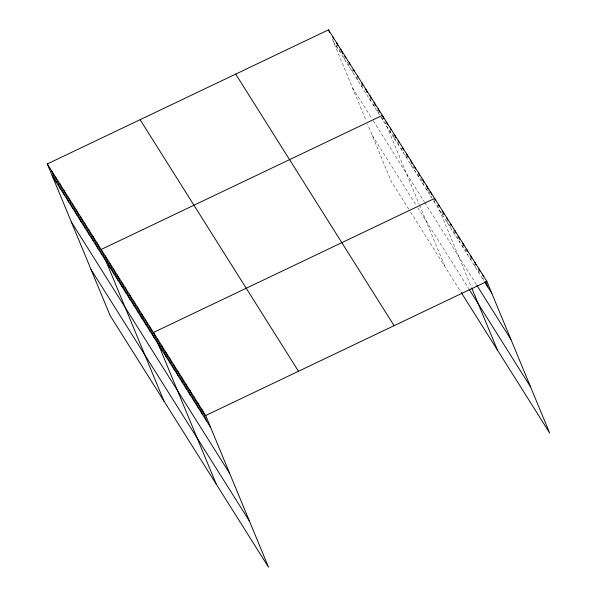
<?xml version="1.0" encoding="UTF-8"?>
<svg xmlns="http://www.w3.org/2000/svg" width="597" height="597" viewBox="0 0 597 597"><rect width="100%" height="100%" fill="white"/><g stroke="black" fill="none" stroke-linecap="round" stroke-linejoin="round"><path stroke-width="0.45" stroke-dasharray="2.98 2.24" d="M333.41 41.708L380.356 116.281M380.819 117.012L431.489 197.495L430.086 194.107M433.721 201.04L483.757 280.515L482.704 277.971M352.514 87.834L371.849 118.542M373.229 120.736L424.236 201.756M424.683 202.465L476.503 284.776M372.2 135.362L416.385 205.547M417.766 207.734L468.488 288.306M408.796 209.263L391.304 181.488L367.61 124.273M410.639 212.189L460.794 291.858M477.981 269.896L479.734 274.127M474.309 264.352L475.712 267.74M469.936 257.12L471.697 261.359M465.22 249.039L467.675 254.971M462.25 245.195L463.653 248.583M457.175 236.27L459.63 242.195M453.504 230.726L455.608 235.815M449.489 224.345L451.593 229.427M446.519 220.494L447.571 223.039M441.444 211.569L443.549 216.651M437.422 205.181L471.429 287.284M433.75 199.644L435.512 203.883M428.683 190.719L429.736 193.256M426.415 188.57L427.467 191.107M420.639 177.943L423.445 184.719M417.669 174.1L419.422 178.339M412.952 166.018L415.408 171.951M410.684 163.869L411.385 165.563M405.609 154.944L407.363 159.175M401.236 147.705L403.341 152.795M397.572 142.168L399.326 146.407M392.848 134.086L393.901 136.631M394.251 137.474L395.304 140.019M389.878 130.243L391.281 133.631M384.804 121.318L419.161 204.264M419.49 205.055L445.161 267.023M381.714 117.281L383.117 120.669M377.222 109.848L378.976 114.087M373.431 104.117L374.834 107.505M369.64 98.386L370.692 100.93M361.006 84.378L362.409 87.766M356.513 76.953L358.267 81.192M352.014 69.528L354.125 74.61M347.521 62.095L349.976 68.028M343.73 56.364L345.835 61.446M339.238 48.939L340.991 53.178M336.148 44.902L337.551 48.29M332.357 39.171L366.297 121.101"/><path stroke-width="0.9" d="M47.305 163.936L205.696 415.512L268.501 567.15L110.117 315.574L47.305 163.936L328.499 29.85L486.883 281.426L549.695 433.064L461.242 292.567M205.696 415.512L486.883 281.426M484.652 281.933L491.794 293.291M476.951 285.485L510.905 339.417M468.936 289.015L530.584 386.938M235.703 74.095L394.087 325.678M140.101 119.691L298.485 371.267M52.223 175.802L210.607 427.377M71.327 221.927L229.711 473.503M91.013 269.448L249.397 521.024M482.861 275.038L483.563 276.732M485.667 281.821L487.779 286.903M478.839 268.657L479.898 271.195M474.824 262.27L475.876 264.807M470.802 255.882L471.854 258.426M466.779 249.494L467.481 251.188M462.757 243.113L463.809 245.651M458.742 236.725L459.794 239.263M454.72 230.338L455.772 232.882M450.698 223.95L451.399 225.644M446.675 217.562L447.728 220.106M442.661 211.181L444.064 214.569M438.638 204.793L439.34 206.487M435.317 200.099L434.616 198.405L153.429 332.492L216.233 484.13M471.757 288.075L497.428 350.043M430.594 192.018L431.646 194.562M426.571 185.637L427.982 189.025M422.557 179.249L423.96 182.637M418.534 172.861L419.587 175.406M414.512 166.473L415.564 169.018M410.49 160.093L411.893 163.481M406.475 153.705L407.878 157.093M402.453 147.317L403.505 149.862M398.43 140.929L399.132 142.623M394.408 134.541L395.811 137.937M390.393 128.161L391.095 129.855M386.722 122.616L387.423 124.31M383.752 118.773L382.349 115.385L101.162 249.471L163.966 401.109M378.207 108.803L379.61 112.199M374.065 102.229L375.468 105.617M369.924 95.647L371.327 99.035M365.782 89.065L367.185 92.453M361.633 82.49L363.043 85.878M357.491 75.909L358.193 77.603M353.349 69.327L354.051 71.021M349.208 62.752L349.909 64.446M345.066 56.17L345.767 57.864M340.924 49.588L342.678 53.827M336.783 43.006L337.835 45.551M332.641 36.432L333.693 38.969M328.499 29.85L329.551 32.395M201.674 409.132L206.584 420.989M197.652 402.744L202.562 414.602M193.629 396.356L198.547 408.214M189.615 389.968L194.525 401.833M185.592 383.58L190.503 395.445M181.57 377.2L186.48 389.057M177.548 370.812L182.466 382.67M173.526 364.424L178.443 376.289M169.511 358.036L174.421 369.901M165.488 351.655L170.399 363.513M161.466 345.267L166.376 357.125M157.444 338.88L162.362 350.738M149.407 326.111L154.317 337.969M145.384 319.723L150.295 331.581M141.362 313.335L146.28 325.193M137.34 306.948L142.258 318.813M133.325 300.56L138.235 312.425M129.303 294.179L134.213 306.037M125.28 287.791L130.198 299.649M121.258 281.403L126.176 293.269M117.243 275.016L122.154 286.881M113.221 268.635L118.131 280.493M109.199 262.247L114.109 274.105M105.176 255.859L110.094 267.717M97.013 242.897L101.93 254.755M92.871 236.315L97.789 248.173M88.729 229.733L93.647 241.598M84.587 223.151L89.505 235.017M80.446 216.577L85.356 228.435M76.304 209.995L81.214 221.853M72.162 203.413L77.073 215.278M68.021 196.838L72.931 208.696M63.879 190.256L68.789 202.114M59.737 183.675L64.648 195.54M55.588 177.1L60.506 188.958M51.446 170.518L56.364 182.376"/></g></svg>
